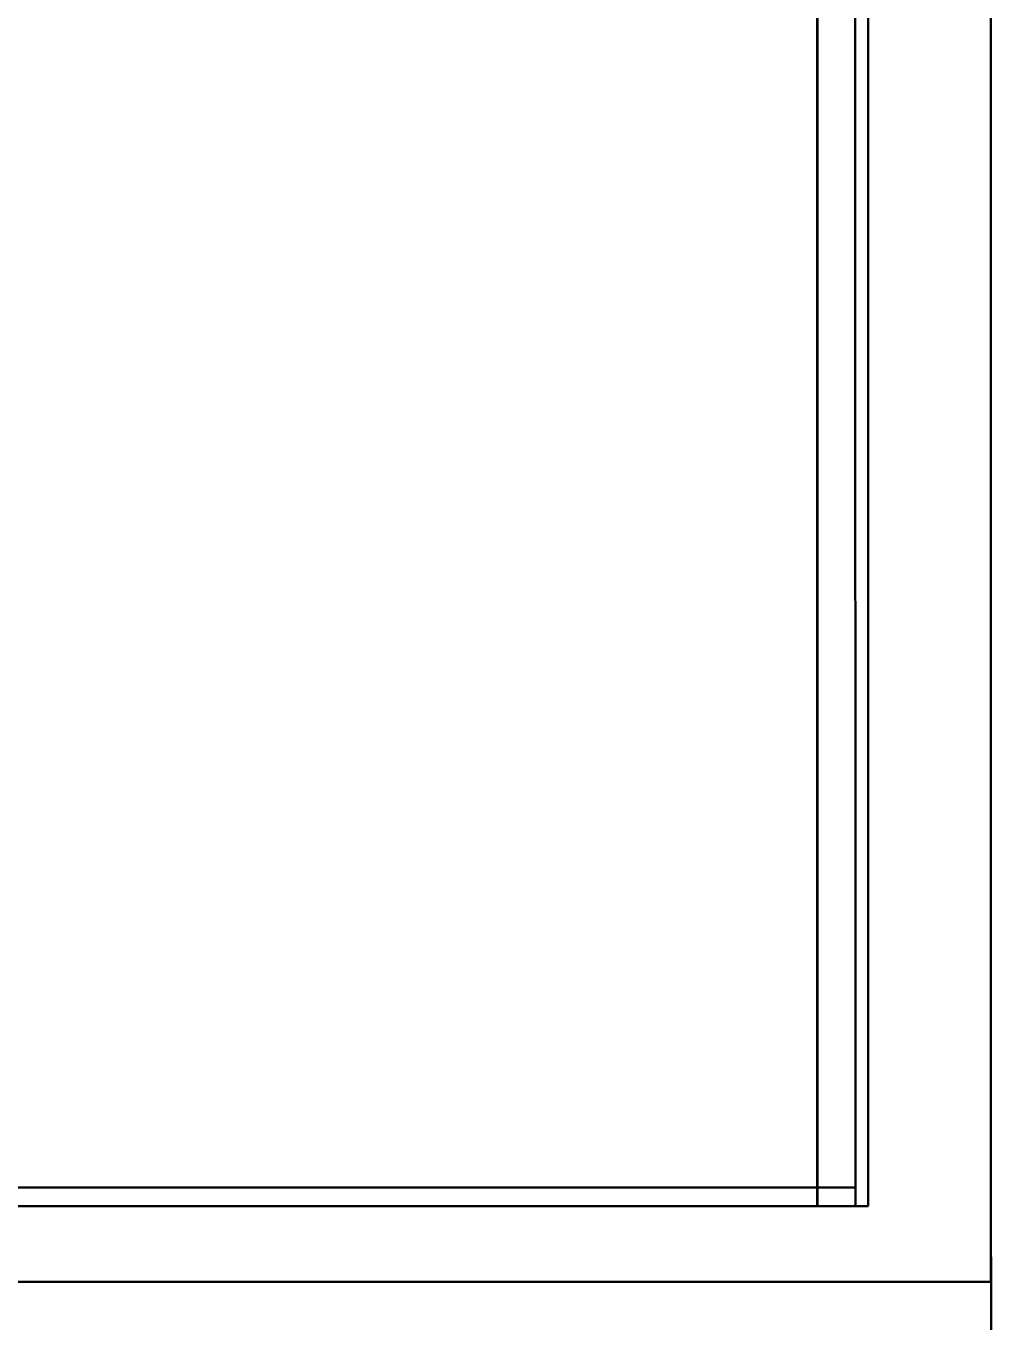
# Model space of a CAD drawing. Header units: millimetres. Extents: x 153 to 11230, y 154 to 10357.
# Drawn here: x 1698.23 to 1723.81, y 1129.87 to 1164.22 of the extents above; entities that cross this region are included whole.
import ezdxf

# ---------------------------------------------------------------- set-up
doc = ezdxf.new("R2010")
doc.units = ezdxf.units.MM
doc.layers.add('468_Bar attrezzature', color=73, linetype='Continuous', lineweight=50)
doc.layers.add('490_CAMPITURE_001-AM_0', color=9, linetype='Continuous', lineweight=0)

# ---------------------------------------------------------------- blocks, each defined once
blk = doc.blocks.new('LAMPADA')
at = {"extrusion": (-0.092623, 2.92643e-17, 0.995701)}
for p, q in [((43049.995, 7008.788, 100.904), (43050.004, 6890.792, 176.136)), ((43049, 7004.788, 100.811), (43049, 6890.792, 191.67)), ((43049, 6890.792, 191.67), (43017.587, 6890.792, 188.748)), ((43049.995, 6888.788, 106.763), (43015.595, 6888.788, 103.563))]:
    blk.add_line(p, q, dxfattribs=at)
for p, q in [((43049.995, 7008.788, 100.904), (43050.004, 6890.792, 176.136)), ((43053.595, 7008.788, 100.904), (43053.595, 6888.788, 106.763)), ((43048.988, 6890.792, 175.6), (43048.988, 7004.788, 84.741)), ((43050.343, 7004.788, 86.374), (43050.343, 6890.792, 177.232)), ((43050.004, 6890.792, 176.136), (43049.997, 6954.986, -92.837)), ((43053.595, 6888.788, -92.837), (43053.595, 6954.986, -92.837)), ((43048.996, 6890.79, 82.763), (43049.01, 6950.996, -92.837)), ((43015.595, 6891.29, -2.237), (43049.997, 6891.29, -2.237)), ((43017.584, 6890.79, 82.763), (43049.01, 6890.79, 82.763)), ((43015.595, 6888.788, -92.837), (43053.595, 6888.788, -92.837)), ((43049.997, 6888.788, 82.763), (43015.595, 6888.788, 82.763)), ((43053.595, 6888.788, 106.763), (43049.995, 6888.788, 106.763))]:
    blk.add_line(p, q)
at = {"extrusion": (7.01771e-16, -2.21724e-31, -1)}
for p in [(43053.595, 7008.788, 76.904), (43021.195, 6888.788, 82.763)]:
    blk.add_line(p, (43053.595, 6888.788, 82.763), dxfattribs=at)
at = {"extrusion": (1, -3.15949e-16, 1.28462e-49)}
for p, q in [((43053.595, 7008.788, 76.904), (43053.595, 6888.788, 82.763)), ((43053.595, 7008.788, 100.904), (43053.595, 6888.788, 106.763)), ((43053.595, 6888.788, 82.763), (43053.595, 6888.788, 106.763))]:
    blk.add_line(p, q, dxfattribs=at)
at = {"extrusion": (-0.092623, 2.05665e-17, 0.995701)}
for p, q in [((43048.988, 6890.792, 175.6), (43048.988, 7004.788, 84.741)), ((43020.562, 6890.792, 172.956), (43048.988, 6890.792, 175.6))]:
    blk.add_line(p, q, dxfattribs=at)
at = {"extrusion": (-0.995701, 3.62325e-16, -0.092623)}
for p, q in [((43049, 7004.788, 100.811), (43049, 6890.792, 191.67)), ((43050.343, 7004.788, 86.374), (43050.343, 6890.792, 177.232)), ((43049, 6890.792, 191.67), (43050.343, 6890.792, 177.232))]:
    blk.add_line(p, q, dxfattribs=at)
at = {"extrusion": (2.03238e-16, 1, -1.74942e-18)}
for p, q in [((43049, 6890.792, 191.67), (43017.587, 6890.792, 188.748)), ((43020.562, 6890.792, 172.956), (43048.988, 6890.792, 175.6)), ((43049, 6890.792, 191.67), (43050.343, 6890.792, 177.232))]:
    blk.add_line(p, q, dxfattribs=at)
at = {"extrusion": (-2.22045e-16, -1, 0)}
for p, q in [((43049.995, 6888.788, 106.763), (43015.595, 6888.788, 103.563)), ((43021.195, 6888.788, 82.763), (43053.595, 6888.788, 82.763)), ((43053.595, 6888.788, 106.763), (43049.995, 6888.788, 106.763)), ((43053.595, 6888.788, 82.763), (43053.595, 6888.788, 106.763))]:
    blk.add_line(p, q, dxfattribs=at)
at = {"extrusion": (-6.2778e-16, -1, 1.83691e-16)}
for p, q in [((43040.898, 6888.788, 91.635), (43040.578, 6888.788, 92.19)), ((43040.578, 6888.788, 92.19), (43040.898, 6888.788, 92.745)), ((43040.898, 6888.788, 90.325), (43040.578, 6888.788, 90.88)), ((43040.578, 6888.788, 90.88), (43040.898, 6888.788, 91.435)), ((43040.898, 6888.788, 89.015), (43040.578, 6888.788, 89.57)), ((43040.578, 6888.788, 89.57), (43040.898, 6888.788, 90.125)), ((43040.898, 6888.788, 98.185), (43040.578, 6888.788, 98.74)), ((43040.578, 6888.788, 98.74), (43040.898, 6888.788, 99.295)), ((43040.898, 6888.788, 92.945), (43040.578, 6888.788, 93.5)), ((43040.578, 6888.788, 93.5), (43040.898, 6888.788, 94.055)), ((43040.898, 6888.788, 94.255), (43040.578, 6888.788, 94.81)), ((43040.578, 6888.788, 94.81), (43040.898, 6888.788, 95.365)), ((43040.898, 6888.788, 96.875), (43040.578, 6888.788, 97.43)), ((43040.578, 6888.788, 97.43), (43040.898, 6888.788, 97.985)), ((43040.898, 6888.788, 95.565), (43040.578, 6888.788, 96.12)), ((43040.578, 6888.788, 96.12), (43040.898, 6888.788, 96.675)), ((43040.898, 6888.788, 102.115), (43040.578, 6888.788, 102.67)), ((43040.578, 6888.788, 102.67), (43040.898, 6888.788, 103.225)), ((43040.898, 6888.788, 99.495), (43040.578, 6888.788, 100.05)), ((43040.578, 6888.788, 100.05), (43040.898, 6888.788, 100.605)), ((43040.898, 6888.788, 100.805), (43040.578, 6888.788, 101.36)), ((43040.578, 6888.788, 101.36), (43040.898, 6888.788, 101.915)), ((43041.539, 6888.788, 91.635), (43040.898, 6888.788, 91.635)), ((43040.898, 6888.788, 92.745), (43041.539, 6888.788, 92.745)), ((43041.539, 6888.788, 90.325), (43040.898, 6888.788, 90.325)), ((43040.898, 6888.788, 91.435), (43041.539, 6888.788, 91.435)), ((43041.539, 6888.788, 89.015), (43040.898, 6888.788, 89.015)), ((43040.898, 6888.788, 90.125), (43041.539, 6888.788, 90.125)), ((43041.539, 6888.788, 98.185), (43040.898, 6888.788, 98.185)), ((43040.898, 6888.788, 99.295), (43041.539, 6888.788, 99.295)), ((43041.539, 6888.788, 92.945), (43040.898, 6888.788, 92.945)), ((43040.898, 6888.788, 94.055), (43041.539, 6888.788, 94.055)), ((43041.539, 6888.788, 94.255), (43040.898, 6888.788, 94.255)), ((43040.898, 6888.788, 95.365), (43041.539, 6888.788, 95.365)), ((43041.539, 6888.788, 96.875), (43040.898, 6888.788, 96.875)), ((43040.898, 6888.788, 97.985), (43041.539, 6888.788, 97.985)), ((43041.539, 6888.788, 95.565), (43040.898, 6888.788, 95.565)), ((43040.898, 6888.788, 96.675), (43041.539, 6888.788, 96.675)), ((43041.539, 6888.788, 102.115), (43040.898, 6888.788, 102.115)), ((43040.898, 6888.788, 103.225), (43041.539, 6888.788, 103.225)), ((43041.539, 6888.788, 99.495), (43040.898, 6888.788, 99.495)), ((43040.898, 6888.788, 100.605), (43041.539, 6888.788, 100.605)), ((43041.539, 6888.788, 100.805), (43040.898, 6888.788, 100.805)), ((43040.898, 6888.788, 101.915), (43041.539, 6888.788, 101.915)), ((43041.859, 6888.788, 92.19), (43041.539, 6888.788, 91.635)), ((43041.539, 6888.788, 92.745), (43041.859, 6888.788, 92.19)), ((43041.859, 6888.788, 90.88), (43041.539, 6888.788, 90.325)), ((43041.539, 6888.788, 91.435), (43041.859, 6888.788, 90.88)), ((43041.859, 6888.788, 89.57), (43041.539, 6888.788, 89.015)), ((43041.539, 6888.788, 90.125), (43041.859, 6888.788, 89.57)), ((43041.859, 6888.788, 98.74), (43041.539, 6888.788, 98.185)), ((43041.539, 6888.788, 99.295), (43041.859, 6888.788, 98.74)), ((43041.859, 6888.788, 93.5), (43041.539, 6888.788, 92.945)), ((43041.539, 6888.788, 94.055), (43041.859, 6888.788, 93.5)), ((43041.859, 6888.788, 94.81), (43041.539, 6888.788, 94.255)), ((43041.539, 6888.788, 95.365), (43041.859, 6888.788, 94.81)), ((43041.859, 6888.788, 97.43), (43041.539, 6888.788, 96.875)), ((43041.539, 6888.788, 97.985), (43041.859, 6888.788, 97.43)), ((43041.859, 6888.788, 96.12), (43041.539, 6888.788, 95.565)), ((43041.539, 6888.788, 96.675), (43041.859, 6888.788, 96.12)), ((43041.859, 6888.788, 102.67), (43041.539, 6888.788, 102.115)), ((43041.539, 6888.788, 103.225), (43041.859, 6888.788, 102.67)), ((43041.859, 6888.788, 100.05), (43041.539, 6888.788, 99.495)), ((43041.539, 6888.788, 100.605), (43041.859, 6888.788, 100.05)), ((43041.859, 6888.788, 101.36), (43041.539, 6888.788, 100.805)), ((43041.539, 6888.788, 101.915), (43041.859, 6888.788, 101.36)), ((43042.033, 6888.788, 90.98), (43041.712, 6888.788, 91.535)), ((43041.712, 6888.788, 91.535), (43042.033, 6888.788, 92.09)), ((43042.033, 6888.788, 88.36), (43041.712, 6888.788, 88.915)), ((43041.712, 6888.788, 88.915), (43042.033, 6888.788, 89.47)), ((43042.033, 6888.788, 89.67), (43041.712, 6888.788, 90.225)), ((43041.712, 6888.788, 90.225), (43042.033, 6888.788, 90.78)), ((43042.033, 6888.788, 98.84), (43041.712, 6888.788, 99.395)), ((43041.712, 6888.788, 99.395), (43042.033, 6888.788, 99.95)), ((43042.033, 6888.788, 94.91), (43041.712, 6888.788, 95.465)), ((43041.712, 6888.788, 95.465), (43042.033, 6888.788, 96.02)), ((43042.033, 6888.788, 93.6), (43041.712, 6888.788, 94.155)), ((43041.712, 6888.788, 94.155), (43042.033, 6888.788, 94.71)), ((43042.033, 6888.788, 92.29), (43041.712, 6888.788, 92.845)), ((43041.712, 6888.788, 92.845), (43042.033, 6888.788, 93.4)), ((43042.033, 6888.788, 96.22), (43041.712, 6888.788, 96.775)), ((43041.712, 6888.788, 96.775), (43042.033, 6888.788, 97.33)), ((43042.033, 6888.788, 97.53), (43041.712, 6888.788, 98.085)), ((43041.712, 6888.788, 98.085), (43042.033, 6888.788, 98.64)), ((43042.033, 6888.788, 101.46), (43041.712, 6888.788, 102.015)), ((43041.712, 6888.788, 102.015), (43042.033, 6888.788, 102.57)), ((43042.033, 6888.788, 100.15), (43041.712, 6888.788, 100.705)), ((43041.712, 6888.788, 100.705), (43042.033, 6888.788, 101.26)), ((43042.033, 6888.788, 102.77), (43041.712, 6888.788, 103.325)), ((43041.712, 6888.788, 103.325), (43042.033, 6888.788, 103.88)), ((43042.674, 6888.788, 90.98), (43042.033, 6888.788, 90.98)), ((43042.033, 6888.788, 92.09), (43042.674, 6888.788, 92.09)), ((43042.674, 6888.788, 88.36), (43042.033, 6888.788, 88.36)), ((43042.033, 6888.788, 89.47), (43042.674, 6888.788, 89.47)), ((43042.674, 6888.788, 89.67), (43042.033, 6888.788, 89.67)), ((43042.033, 6888.788, 90.78), (43042.674, 6888.788, 90.78)), ((43042.674, 6888.788, 98.84), (43042.033, 6888.788, 98.84)), ((43042.033, 6888.788, 99.95), (43042.674, 6888.788, 99.95)), ((43042.674, 6888.788, 94.91), (43042.033, 6888.788, 94.91)), ((43042.033, 6888.788, 96.02), (43042.674, 6888.788, 96.02)), ((43042.674, 6888.788, 93.6), (43042.033, 6888.788, 93.6)), ((43042.033, 6888.788, 94.71), (43042.674, 6888.788, 94.71)), ((43042.674, 6888.788, 92.29), (43042.033, 6888.788, 92.29)), ((43042.033, 6888.788, 93.4), (43042.674, 6888.788, 93.4)), ((43042.674, 6888.788, 96.22), (43042.033, 6888.788, 96.22)), ((43042.033, 6888.788, 97.33), (43042.674, 6888.788, 97.33)), ((43042.674, 6888.788, 97.53), (43042.033, 6888.788, 97.53)), ((43042.033, 6888.788, 98.64), (43042.674, 6888.788, 98.64)), ((43042.674, 6888.788, 101.46), (43042.033, 6888.788, 101.46)), ((43042.033, 6888.788, 102.57), (43042.674, 6888.788, 102.57)), ((43042.674, 6888.788, 100.15), (43042.033, 6888.788, 100.15)), ((43042.033, 6888.788, 101.26), (43042.674, 6888.788, 101.26)), ((43042.674, 6888.788, 102.77), (43042.033, 6888.788, 102.77)), ((43042.033, 6888.788, 103.88), (43042.674, 6888.788, 103.88)), ((43042.994, 6888.788, 91.535), (43042.674, 6888.788, 90.98)), ((43042.674, 6888.788, 92.09), (43042.994, 6888.788, 91.535)), ((43042.994, 6888.788, 88.915), (43042.674, 6888.788, 88.36)), ((43042.674, 6888.788, 89.47), (43042.994, 6888.788, 88.915)), ((43042.994, 6888.788, 90.225), (43042.674, 6888.788, 89.67)), ((43042.674, 6888.788, 90.78), (43042.994, 6888.788, 90.225)), ((43042.994, 6888.788, 99.395), (43042.674, 6888.788, 98.84)), ((43042.674, 6888.788, 99.95), (43042.994, 6888.788, 99.395)), ((43042.994, 6888.788, 95.465), (43042.674, 6888.788, 94.91)), ((43042.674, 6888.788, 96.02), (43042.994, 6888.788, 95.465)), ((43042.994, 6888.788, 94.155), (43042.674, 6888.788, 93.6)), ((43042.674, 6888.788, 94.71), (43042.994, 6888.788, 94.155)), ((43042.994, 6888.788, 92.845), (43042.674, 6888.788, 92.29)), ((43042.674, 6888.788, 93.4), (43042.994, 6888.788, 92.845)), ((43042.994, 6888.788, 96.775), (43042.674, 6888.788, 96.22)), ((43042.674, 6888.788, 97.33), (43042.994, 6888.788, 96.775)), ((43042.994, 6888.788, 98.085), (43042.674, 6888.788, 97.53)), ((43042.674, 6888.788, 98.64), (43042.994, 6888.788, 98.085)), ((43042.994, 6888.788, 102.015), (43042.674, 6888.788, 101.46)), ((43042.674, 6888.788, 102.57), (43042.994, 6888.788, 102.015)), ((43042.994, 6888.788, 100.705), (43042.674, 6888.788, 100.15)), ((43042.674, 6888.788, 101.26), (43042.994, 6888.788, 100.705)), ((43042.994, 6888.788, 103.325), (43042.674, 6888.788, 102.77)), ((43042.674, 6888.788, 103.88), (43042.994, 6888.788, 103.325)), ((43043.167, 6888.788, 91.635), (43042.847, 6888.788, 92.19)), ((43042.847, 6888.788, 92.19), (43043.167, 6888.788, 92.745)), ((43043.167, 6888.788, 89.015), (43042.847, 6888.788, 89.57)), ((43042.847, 6888.788, 89.57), (43043.167, 6888.788, 90.125)), ((43043.167, 6888.788, 90.325), (43042.847, 6888.788, 90.88)), ((43042.847, 6888.788, 90.88), (43043.167, 6888.788, 91.435)), ((43043.167, 6888.788, 98.185), (43042.847, 6888.788, 98.74)), ((43042.847, 6888.788, 98.74), (43043.167, 6888.788, 99.295)), ((43043.167, 6888.788, 94.255), (43042.847, 6888.788, 94.81)), ((43042.847, 6888.788, 94.81), (43043.167, 6888.788, 95.365)), ((43043.167, 6888.788, 92.945), (43042.847, 6888.788, 93.5)), ((43042.847, 6888.788, 93.5), (43043.167, 6888.788, 94.055)), ((43043.167, 6888.788, 96.875), (43042.847, 6888.788, 97.43)), ((43042.847, 6888.788, 97.43), (43043.167, 6888.788, 97.985)), ((43043.167, 6888.788, 95.565), (43042.847, 6888.788, 96.12)), ((43042.847, 6888.788, 96.12), (43043.167, 6888.788, 96.675)), ((43043.167, 6888.788, 99.495), (43042.847, 6888.788, 100.05)), ((43042.847, 6888.788, 100.05), (43043.167, 6888.788, 100.605)), ((43043.167, 6888.788, 102.115), (43042.847, 6888.788, 102.67)), ((43042.847, 6888.788, 102.67), (43043.167, 6888.788, 103.225)), ((43043.167, 6888.788, 100.805), (43042.847, 6888.788, 101.36)), ((43042.847, 6888.788, 101.36), (43043.167, 6888.788, 101.915)), ((43043.808, 6888.788, 91.635), (43043.167, 6888.788, 91.635)), ((43043.167, 6888.788, 92.745), (43043.808, 6888.788, 92.745)), ((43043.808, 6888.788, 89.015), (43043.167, 6888.788, 89.015)), ((43043.167, 6888.788, 90.125), (43043.808, 6888.788, 90.125)), ((43043.808, 6888.788, 90.325), (43043.167, 6888.788, 90.325)), ((43043.167, 6888.788, 91.435), (43043.808, 6888.788, 91.435)), ((43043.808, 6888.788, 98.185), (43043.167, 6888.788, 98.185)), ((43043.167, 6888.788, 99.295), (43043.808, 6888.788, 99.295)), ((43043.808, 6888.788, 94.255), (43043.167, 6888.788, 94.255)), ((43043.167, 6888.788, 95.365), (43043.808, 6888.788, 95.365)), ((43043.808, 6888.788, 92.945), (43043.167, 6888.788, 92.945)), ((43043.167, 6888.788, 94.055), (43043.808, 6888.788, 94.055)), ((43043.808, 6888.788, 96.875), (43043.167, 6888.788, 96.875)), ((43043.167, 6888.788, 97.985), (43043.808, 6888.788, 97.985)), ((43043.808, 6888.788, 95.565), (43043.167, 6888.788, 95.565)), ((43043.167, 6888.788, 96.675), (43043.808, 6888.788, 96.675)), ((43043.808, 6888.788, 99.495), (43043.167, 6888.788, 99.495)), ((43043.167, 6888.788, 100.605), (43043.808, 6888.788, 100.605)), ((43043.808, 6888.788, 102.115), (43043.167, 6888.788, 102.115)), ((43043.167, 6888.788, 103.225), (43043.808, 6888.788, 103.225)), ((43043.808, 6888.788, 100.805), (43043.167, 6888.788, 100.805)), ((43043.167, 6888.788, 101.915), (43043.808, 6888.788, 101.915)), ((43044.128, 6888.788, 92.19), (43043.808, 6888.788, 91.635)), ((43043.808, 6888.788, 92.745), (43044.128, 6888.788, 92.19)), ((43044.128, 6888.788, 89.57), (43043.808, 6888.788, 89.015)), ((43043.808, 6888.788, 90.125), (43044.128, 6888.788, 89.57)), ((43044.128, 6888.788, 90.88), (43043.808, 6888.788, 90.325)), ((43043.808, 6888.788, 91.435), (43044.128, 6888.788, 90.88)), ((43044.128, 6888.788, 98.74), (43043.808, 6888.788, 98.185)), ((43043.808, 6888.788, 99.295), (43044.128, 6888.788, 98.74)), ((43044.128, 6888.788, 94.81), (43043.808, 6888.788, 94.255)), ((43043.808, 6888.788, 95.365), (43044.128, 6888.788, 94.81)), ((43044.128, 6888.788, 93.5), (43043.808, 6888.788, 92.945)), ((43043.808, 6888.788, 94.055), (43044.128, 6888.788, 93.5)), ((43044.128, 6888.788, 97.43), (43043.808, 6888.788, 96.875)), ((43043.808, 6888.788, 97.985), (43044.128, 6888.788, 97.43)), ((43044.128, 6888.788, 96.12), (43043.808, 6888.788, 95.565)), ((43043.808, 6888.788, 96.675), (43044.128, 6888.788, 96.12)), ((43044.128, 6888.788, 100.05), (43043.808, 6888.788, 99.495)), ((43043.808, 6888.788, 100.605), (43044.128, 6888.788, 100.05)), ((43044.128, 6888.788, 102.67), (43043.808, 6888.788, 102.115)), ((43043.808, 6888.788, 103.225), (43044.128, 6888.788, 102.67)), ((43044.128, 6888.788, 101.36), (43043.808, 6888.788, 100.805)), ((43043.808, 6888.788, 101.915), (43044.128, 6888.788, 101.36)), ((43044.302, 6888.788, 90.98), (43043.981, 6888.788, 91.535)), ((43043.981, 6888.788, 91.535), (43044.302, 6888.788, 92.09)), ((43044.302, 6888.788, 88.36), (43043.981, 6888.788, 88.915)), ((43043.981, 6888.788, 88.915), (43044.302, 6888.788, 89.47)), ((43044.302, 6888.788, 89.67), (43043.981, 6888.788, 90.225)), ((43043.981, 6888.788, 90.225), (43044.302, 6888.788, 90.78)), ((43044.302, 6888.788, 98.84), (43043.981, 6888.788, 99.395)), ((43043.981, 6888.788, 99.395), (43044.302, 6888.788, 99.95)), ((43044.302, 6888.788, 94.91), (43043.981, 6888.788, 95.465)), ((43043.981, 6888.788, 95.465), (43044.302, 6888.788, 96.02)), ((43044.302, 6888.788, 93.6), (43043.981, 6888.788, 94.155)), ((43043.981, 6888.788, 94.155), (43044.302, 6888.788, 94.71)), ((43044.302, 6888.788, 92.29), (43043.981, 6888.788, 92.845)), ((43043.981, 6888.788, 92.845), (43044.302, 6888.788, 93.4)), ((43044.302, 6888.788, 96.22), (43043.981, 6888.788, 96.775)), ((43043.981, 6888.788, 96.775), (43044.302, 6888.788, 97.33)), ((43044.302, 6888.788, 97.53), (43043.981, 6888.788, 98.085)), ((43043.981, 6888.788, 98.085), (43044.302, 6888.788, 98.64)), ((43044.302, 6888.788, 101.46), (43043.981, 6888.788, 102.015)), ((43043.981, 6888.788, 102.015), (43044.302, 6888.788, 102.57)), ((43044.302, 6888.788, 100.15), (43043.981, 6888.788, 100.705)), ((43043.981, 6888.788, 100.705), (43044.302, 6888.788, 101.26)), ((43044.302, 6888.788, 102.77), (43043.981, 6888.788, 103.325)), ((43043.981, 6888.788, 103.325), (43044.302, 6888.788, 103.88)), ((43044.943, 6888.788, 90.98), (43044.302, 6888.788, 90.98)), ((43044.302, 6888.788, 92.09), (43044.943, 6888.788, 92.09)), ((43044.943, 6888.788, 88.36), (43044.302, 6888.788, 88.36)), ((43044.302, 6888.788, 89.47), (43044.943, 6888.788, 89.47)), ((43044.943, 6888.788, 89.67), (43044.302, 6888.788, 89.67)), ((43044.302, 6888.788, 90.78), (43044.943, 6888.788, 90.78)), ((43044.943, 6888.788, 98.84), (43044.302, 6888.788, 98.84)), ((43044.302, 6888.788, 99.95), (43044.943, 6888.788, 99.95)), ((43044.943, 6888.788, 94.91), (43044.302, 6888.788, 94.91)), ((43044.302, 6888.788, 96.02), (43044.943, 6888.788, 96.02)), ((43044.943, 6888.788, 93.6), (43044.302, 6888.788, 93.6)), ((43044.302, 6888.788, 94.71), (43044.943, 6888.788, 94.71)), ((43044.943, 6888.788, 92.29), (43044.302, 6888.788, 92.29)), ((43044.302, 6888.788, 93.4), (43044.943, 6888.788, 93.4)), ((43044.943, 6888.788, 96.22), (43044.302, 6888.788, 96.22)), ((43044.302, 6888.788, 97.33), (43044.943, 6888.788, 97.33)), ((43044.943, 6888.788, 97.53), (43044.302, 6888.788, 97.53)), ((43044.302, 6888.788, 98.64), (43044.943, 6888.788, 98.64)), ((43044.943, 6888.788, 101.46), (43044.302, 6888.788, 101.46)), ((43044.302, 6888.788, 102.57), (43044.943, 6888.788, 102.57)), ((43044.943, 6888.788, 100.15), (43044.302, 6888.788, 100.15)), ((43044.302, 6888.788, 101.26), (43044.943, 6888.788, 101.26)), ((43044.943, 6888.788, 102.77), (43044.302, 6888.788, 102.77)), ((43044.302, 6888.788, 103.88), (43044.943, 6888.788, 103.88)), ((43045.263, 6888.788, 91.535), (43044.943, 6888.788, 90.98)), ((43044.943, 6888.788, 92.09), (43045.263, 6888.788, 91.535)), ((43045.263, 6888.788, 88.915), (43044.943, 6888.788, 88.36)), ((43044.943, 6888.788, 89.47), (43045.263, 6888.788, 88.915)), ((43045.263, 6888.788, 90.225), (43044.943, 6888.788, 89.67)), ((43044.943, 6888.788, 90.78), (43045.263, 6888.788, 90.225)), ((43045.263, 6888.788, 99.395), (43044.943, 6888.788, 98.84)), ((43044.943, 6888.788, 99.95), (43045.263, 6888.788, 99.395)), ((43045.263, 6888.788, 95.465), (43044.943, 6888.788, 94.91)), ((43044.943, 6888.788, 96.02), (43045.263, 6888.788, 95.465)), ((43045.263, 6888.788, 94.155), (43044.943, 6888.788, 93.6)), ((43044.943, 6888.788, 94.71), (43045.263, 6888.788, 94.155)), ((43045.263, 6888.788, 92.845), (43044.943, 6888.788, 92.29)), ((43044.943, 6888.788, 93.4), (43045.263, 6888.788, 92.845)), ((43045.263, 6888.788, 96.775), (43044.943, 6888.788, 96.22)), ((43044.943, 6888.788, 97.33), (43045.263, 6888.788, 96.775)), ((43045.263, 6888.788, 98.085), (43044.943, 6888.788, 97.53)), ((43044.943, 6888.788, 98.64), (43045.263, 6888.788, 98.085)), ((43045.263, 6888.788, 102.015), (43044.943, 6888.788, 101.46)), ((43044.943, 6888.788, 102.57), (43045.263, 6888.788, 102.015)), ((43045.263, 6888.788, 100.705), (43044.943, 6888.788, 100.15)), ((43044.943, 6888.788, 101.26), (43045.263, 6888.788, 100.705)), ((43045.263, 6888.788, 103.325), (43044.943, 6888.788, 102.77)), ((43044.943, 6888.788, 103.88), (43045.263, 6888.788, 103.325)), ((43045.436, 6888.788, 91.635), (43045.116, 6888.788, 92.19)), ((43045.116, 6888.788, 92.19), (43045.436, 6888.788, 92.745)), ((43045.436, 6888.788, 90.325), (43045.116, 6888.788, 90.88)), ((43045.116, 6888.788, 90.88), (43045.436, 6888.788, 91.435)), ((43045.436, 6888.788, 89.015), (43045.116, 6888.788, 89.57)), ((43045.116, 6888.788, 89.57), (43045.436, 6888.788, 90.125)), ((43045.436, 6888.788, 98.185), (43045.116, 6888.788, 98.74)), ((43045.116, 6888.788, 98.74), (43045.436, 6888.788, 99.295)), ((43045.436, 6888.788, 92.945), (43045.116, 6888.788, 93.5)), ((43045.116, 6888.788, 93.5), (43045.436, 6888.788, 94.055)), ((43045.436, 6888.788, 94.255), (43045.116, 6888.788, 94.81)), ((43045.116, 6888.788, 94.81), (43045.436, 6888.788, 95.365)), ((43045.436, 6888.788, 96.875), (43045.116, 6888.788, 97.43)), ((43045.116, 6888.788, 97.43), (43045.436, 6888.788, 97.985)), ((43045.436, 6888.788, 95.565), (43045.116, 6888.788, 96.12)), ((43045.116, 6888.788, 96.12), (43045.436, 6888.788, 96.675)), ((43045.436, 6888.788, 102.115), (43045.116, 6888.788, 102.67)), ((43045.116, 6888.788, 102.67), (43045.436, 6888.788, 103.225)), ((43045.436, 6888.788, 99.495), (43045.116, 6888.788, 100.05)), ((43045.116, 6888.788, 100.05), (43045.436, 6888.788, 100.605)), ((43045.436, 6888.788, 100.805), (43045.116, 6888.788, 101.36)), ((43045.116, 6888.788, 101.36), (43045.436, 6888.788, 101.915)), ((43046.077, 6888.788, 91.635), (43045.436, 6888.788, 91.635)), ((43045.436, 6888.788, 92.745), (43046.077, 6888.788, 92.745)), ((43046.077, 6888.788, 90.325), (43045.436, 6888.788, 90.325)), ((43045.436, 6888.788, 91.435), (43046.077, 6888.788, 91.435)), ((43046.077, 6888.788, 89.015), (43045.436, 6888.788, 89.015)), ((43045.436, 6888.788, 90.125), (43046.077, 6888.788, 90.125)), ((43046.077, 6888.788, 98.185), (43045.436, 6888.788, 98.185)), ((43045.436, 6888.788, 99.295), (43046.077, 6888.788, 99.295)), ((43046.077, 6888.788, 92.945), (43045.436, 6888.788, 92.945)), ((43045.436, 6888.788, 94.055), (43046.077, 6888.788, 94.055)), ((43046.077, 6888.788, 94.255), (43045.436, 6888.788, 94.255)), ((43045.436, 6888.788, 95.365), (43046.077, 6888.788, 95.365)), ((43046.077, 6888.788, 96.875), (43045.436, 6888.788, 96.875)), ((43045.436, 6888.788, 97.985), (43046.077, 6888.788, 97.985)), ((43046.077, 6888.788, 95.565), (43045.436, 6888.788, 95.565)), ((43045.436, 6888.788, 96.675), (43046.077, 6888.788, 96.675)), ((43046.077, 6888.788, 102.115), (43045.436, 6888.788, 102.115)), ((43045.436, 6888.788, 103.225), (43046.077, 6888.788, 103.225)), ((43046.077, 6888.788, 99.495), (43045.436, 6888.788, 99.495)), ((43045.436, 6888.788, 100.605), (43046.077, 6888.788, 100.605)), ((43046.077, 6888.788, 100.805), (43045.436, 6888.788, 100.805)), ((43045.436, 6888.788, 101.915), (43046.077, 6888.788, 101.915)), ((43046.397, 6888.788, 92.19), (43046.077, 6888.788, 91.635)), ((43046.077, 6888.788, 92.745), (43046.397, 6888.788, 92.19)), ((43046.397, 6888.788, 90.88), (43046.077, 6888.788, 90.325)), ((43046.077, 6888.788, 91.435), (43046.397, 6888.788, 90.88)), ((43046.397, 6888.788, 89.57), (43046.077, 6888.788, 89.015)), ((43046.077, 6888.788, 90.125), (43046.397, 6888.788, 89.57)), ((43046.397, 6888.788, 98.74), (43046.077, 6888.788, 98.185)), ((43046.077, 6888.788, 99.295), (43046.397, 6888.788, 98.74)), ((43046.397, 6888.788, 93.5), (43046.077, 6888.788, 92.945)), ((43046.077, 6888.788, 94.055), (43046.397, 6888.788, 93.5)), ((43046.397, 6888.788, 94.81), (43046.077, 6888.788, 94.255)), ((43046.077, 6888.788, 95.365), (43046.397, 6888.788, 94.81)), ((43046.397, 6888.788, 97.43), (43046.077, 6888.788, 96.875)), ((43046.077, 6888.788, 97.985), (43046.397, 6888.788, 97.43)), ((43046.397, 6888.788, 96.12), (43046.077, 6888.788, 95.565)), ((43046.077, 6888.788, 96.675), (43046.397, 6888.788, 96.12)), ((43046.397, 6888.788, 102.67), (43046.077, 6888.788, 102.115)), ((43046.077, 6888.788, 103.225), (43046.397, 6888.788, 102.67)), ((43046.397, 6888.788, 100.05), (43046.077, 6888.788, 99.495)), ((43046.077, 6888.788, 100.605), (43046.397, 6888.788, 100.05)), ((43046.397, 6888.788, 101.36), (43046.077, 6888.788, 100.805)), ((43046.077, 6888.788, 101.915), (43046.397, 6888.788, 101.36)), ((43046.571, 6888.788, 90.98), (43046.25, 6888.788, 91.535)), ((43046.25, 6888.788, 91.535), (43046.571, 6888.788, 92.09)), ((43046.571, 6888.788, 88.36), (43046.25, 6888.788, 88.915)), ((43046.25, 6888.788, 88.915), (43046.571, 6888.788, 89.47)), ((43046.571, 6888.788, 89.67), (43046.25, 6888.788, 90.225)), ((43046.25, 6888.788, 90.225), (43046.571, 6888.788, 90.78)), ((43046.571, 6888.788, 98.84), (43046.25, 6888.788, 99.395)), ((43046.25, 6888.788, 99.395), (43046.571, 6888.788, 99.95)), ((43046.571, 6888.788, 94.91), (43046.25, 6888.788, 95.465)), ((43046.25, 6888.788, 95.465), (43046.571, 6888.788, 96.02)), ((43046.571, 6888.788, 93.6), (43046.25, 6888.788, 94.155)), ((43046.25, 6888.788, 94.155), (43046.571, 6888.788, 94.71)), ((43046.571, 6888.788, 92.29), (43046.25, 6888.788, 92.845)), ((43046.25, 6888.788, 92.845), (43046.571, 6888.788, 93.4)), ((43046.571, 6888.788, 96.22), (43046.25, 6888.788, 96.775)), ((43046.25, 6888.788, 96.775), (43046.571, 6888.788, 97.33)), ((43046.571, 6888.788, 97.53), (43046.25, 6888.788, 98.085)), ((43046.25, 6888.788, 98.085), (43046.571, 6888.788, 98.64)), ((43046.571, 6888.788, 101.46), (43046.25, 6888.788, 102.015)), ((43046.25, 6888.788, 102.015), (43046.571, 6888.788, 102.57)), ((43046.571, 6888.788, 100.15), (43046.25, 6888.788, 100.705)), ((43046.25, 6888.788, 100.705), (43046.571, 6888.788, 101.26)), ((43046.571, 6888.788, 102.77), (43046.25, 6888.788, 103.325)), ((43046.25, 6888.788, 103.325), (43046.571, 6888.788, 103.88)), ((43047.211, 6888.788, 90.98), (43046.571, 6888.788, 90.98)), ((43046.571, 6888.788, 92.09), (43047.211, 6888.788, 92.09)), ((43047.211, 6888.788, 88.36), (43046.571, 6888.788, 88.36)), ((43046.571, 6888.788, 89.47), (43047.211, 6888.788, 89.47)), ((43047.211, 6888.788, 89.67), (43046.571, 6888.788, 89.67)), ((43046.571, 6888.788, 90.78), (43047.211, 6888.788, 90.78)), ((43047.211, 6888.788, 98.84), (43046.571, 6888.788, 98.84)), ((43046.571, 6888.788, 99.95), (43047.211, 6888.788, 99.95)), ((43047.211, 6888.788, 94.91), (43046.571, 6888.788, 94.91)), ((43046.571, 6888.788, 96.02), (43047.211, 6888.788, 96.02)), ((43047.211, 6888.788, 93.6), (43046.571, 6888.788, 93.6)), ((43046.571, 6888.788, 94.71), (43047.211, 6888.788, 94.71)), ((43047.211, 6888.788, 92.29), (43046.571, 6888.788, 92.29)), ((43046.571, 6888.788, 93.4), (43047.211, 6888.788, 93.4)), ((43047.211, 6888.788, 96.22), (43046.571, 6888.788, 96.22)), ((43046.571, 6888.788, 97.33), (43047.211, 6888.788, 97.33)), ((43047.211, 6888.788, 97.53), (43046.571, 6888.788, 97.53)), ((43046.571, 6888.788, 98.64), (43047.211, 6888.788, 98.64)), ((43047.211, 6888.788, 101.46), (43046.571, 6888.788, 101.46)), ((43046.571, 6888.788, 102.57), (43047.211, 6888.788, 102.57)), ((43047.211, 6888.788, 100.15), (43046.571, 6888.788, 100.15)), ((43046.571, 6888.788, 101.26), (43047.211, 6888.788, 101.26)), ((43047.211, 6888.788, 102.77), (43046.571, 6888.788, 102.77)), ((43046.571, 6888.788, 103.88), (43047.211, 6888.788, 103.88)), ((43047.532, 6888.788, 91.535), (43047.211, 6888.788, 90.98)), ((43047.211, 6888.788, 92.09), (43047.532, 6888.788, 91.535)), ((43047.532, 6888.788, 88.915), (43047.211, 6888.788, 88.36)), ((43047.211, 6888.788, 89.47), (43047.532, 6888.788, 88.915)), ((43047.532, 6888.788, 90.225), (43047.211, 6888.788, 89.67)), ((43047.211, 6888.788, 90.78), (43047.532, 6888.788, 90.225)), ((43047.532, 6888.788, 99.395), (43047.211, 6888.788, 98.84)), ((43047.211, 6888.788, 99.95), (43047.532, 6888.788, 99.395)), ((43047.532, 6888.788, 95.465), (43047.211, 6888.788, 94.91)), ((43047.211, 6888.788, 96.02), (43047.532, 6888.788, 95.465)), ((43047.532, 6888.788, 94.155), (43047.211, 6888.788, 93.6)), ((43047.211, 6888.788, 94.71), (43047.532, 6888.788, 94.155)), ((43047.532, 6888.788, 92.845), (43047.211, 6888.788, 92.29)), ((43047.211, 6888.788, 93.4), (43047.532, 6888.788, 92.845)), ((43047.532, 6888.788, 96.775), (43047.211, 6888.788, 96.22)), ((43047.211, 6888.788, 97.33), (43047.532, 6888.788, 96.775)), ((43047.532, 6888.788, 98.085), (43047.211, 6888.788, 97.53)), ((43047.211, 6888.788, 98.64), (43047.532, 6888.788, 98.085)), ((43047.532, 6888.788, 102.015), (43047.211, 6888.788, 101.46)), ((43047.211, 6888.788, 102.57), (43047.532, 6888.788, 102.015)), ((43047.532, 6888.788, 100.705), (43047.211, 6888.788, 100.15)), ((43047.211, 6888.788, 101.26), (43047.532, 6888.788, 100.705)), ((43047.532, 6888.788, 103.325), (43047.211, 6888.788, 102.77)), ((43047.211, 6888.788, 103.88), (43047.532, 6888.788, 103.325)), ((43047.705, 6888.788, 91.635), (43047.385, 6888.788, 92.19)), ((43047.385, 6888.788, 92.19), (43047.705, 6888.788, 92.745)), ((43047.705, 6888.788, 90.325), (43047.385, 6888.788, 90.88)), ((43047.385, 6888.788, 90.88), (43047.705, 6888.788, 91.435)), ((43047.705, 6888.788, 89.015), (43047.385, 6888.788, 89.57)), ((43047.385, 6888.788, 89.57), (43047.705, 6888.788, 90.125)), ((43047.705, 6888.788, 98.185), (43047.385, 6888.788, 98.74)), ((43047.385, 6888.788, 98.74), (43047.705, 6888.788, 99.295)), ((43047.705, 6888.788, 92.945), (43047.385, 6888.788, 93.5)), ((43047.385, 6888.788, 93.5), (43047.705, 6888.788, 94.055)), ((43047.705, 6888.788, 94.255), (43047.385, 6888.788, 94.81)), ((43047.385, 6888.788, 94.81), (43047.705, 6888.788, 95.365)), ((43047.705, 6888.788, 96.875), (43047.385, 6888.788, 97.43)), ((43047.385, 6888.788, 97.43), (43047.705, 6888.788, 97.985)), ((43047.705, 6888.788, 95.565), (43047.385, 6888.788, 96.12)), ((43047.385, 6888.788, 96.12), (43047.705, 6888.788, 96.675)), ((43047.705, 6888.788, 102.115), (43047.385, 6888.788, 102.67)), ((43047.385, 6888.788, 102.67), (43047.705, 6888.788, 103.225)), ((43047.705, 6888.788, 99.495), (43047.385, 6888.788, 100.05)), ((43047.385, 6888.788, 100.05), (43047.705, 6888.788, 100.605)), ((43047.705, 6888.788, 100.805), (43047.385, 6888.788, 101.36)), ((43047.385, 6888.788, 101.36), (43047.705, 6888.788, 101.915)), ((43048.346, 6888.788, 91.635), (43047.705, 6888.788, 91.635)), ((43047.705, 6888.788, 92.745), (43048.346, 6888.788, 92.745)), ((43048.346, 6888.788, 90.325), (43047.705, 6888.788, 90.325)), ((43047.705, 6888.788, 91.435), (43048.346, 6888.788, 91.435)), ((43048.346, 6888.788, 89.015), (43047.705, 6888.788, 89.015)), ((43047.705, 6888.788, 90.125), (43048.346, 6888.788, 90.125)), ((43048.346, 6888.788, 98.185), (43047.705, 6888.788, 98.185)), ((43047.705, 6888.788, 99.295), (43048.346, 6888.788, 99.295)), ((43048.346, 6888.788, 92.945), (43047.705, 6888.788, 92.945)), ((43047.705, 6888.788, 94.055), (43048.346, 6888.788, 94.055)), ((43048.346, 6888.788, 94.255), (43047.705, 6888.788, 94.255)), ((43047.705, 6888.788, 95.365), (43048.346, 6888.788, 95.365)), ((43048.346, 6888.788, 96.875), (43047.705, 6888.788, 96.875)), ((43047.705, 6888.788, 97.985), (43048.346, 6888.788, 97.985)), ((43048.346, 6888.788, 95.565), (43047.705, 6888.788, 95.565)), ((43047.705, 6888.788, 96.675), (43048.346, 6888.788, 96.675)), ((43048.346, 6888.788, 102.115), (43047.705, 6888.788, 102.115)), ((43047.705, 6888.788, 103.225), (43048.346, 6888.788, 103.225)), ((43048.346, 6888.788, 99.495), (43047.705, 6888.788, 99.495)), ((43047.705, 6888.788, 100.605), (43048.346, 6888.788, 100.605)), ((43048.346, 6888.788, 100.805), (43047.705, 6888.788, 100.805)), ((43047.705, 6888.788, 101.915), (43048.346, 6888.788, 101.915)), ((43048.666, 6888.788, 92.19), (43048.346, 6888.788, 91.635)), ((43048.346, 6888.788, 92.745), (43048.666, 6888.788, 92.19)), ((43048.666, 6888.788, 90.88), (43048.346, 6888.788, 90.325)), ((43048.346, 6888.788, 91.435), (43048.666, 6888.788, 90.88)), ((43048.666, 6888.788, 89.57), (43048.346, 6888.788, 89.015)), ((43048.346, 6888.788, 90.125), (43048.666, 6888.788, 89.57)), ((43048.666, 6888.788, 98.74), (43048.346, 6888.788, 98.185)), ((43048.346, 6888.788, 99.295), (43048.666, 6888.788, 98.74)), ((43048.666, 6888.788, 93.5), (43048.346, 6888.788, 92.945)), ((43048.346, 6888.788, 94.055), (43048.666, 6888.788, 93.5)), ((43048.666, 6888.788, 94.81), (43048.346, 6888.788, 94.255)), ((43048.346, 6888.788, 95.365), (43048.666, 6888.788, 94.81)), ((43048.666, 6888.788, 97.43), (43048.346, 6888.788, 96.875)), ((43048.346, 6888.788, 97.985), (43048.666, 6888.788, 97.43)), ((43048.666, 6888.788, 96.12), (43048.346, 6888.788, 95.565)), ((43048.346, 6888.788, 96.675), (43048.666, 6888.788, 96.12)), ((43048.666, 6888.788, 102.67), (43048.346, 6888.788, 102.115)), ((43048.346, 6888.788, 103.225), (43048.666, 6888.788, 102.67)), ((43048.666, 6888.788, 100.05), (43048.346, 6888.788, 99.495)), ((43048.346, 6888.788, 100.605), (43048.666, 6888.788, 100.05)), ((43048.666, 6888.788, 101.36), (43048.346, 6888.788, 100.805)), ((43048.346, 6888.788, 101.915), (43048.666, 6888.788, 101.36)), ((43048.84, 6888.788, 90.98), (43048.519, 6888.788, 91.535)), ((43048.519, 6888.788, 91.535), (43048.84, 6888.788, 92.09)), ((43048.84, 6888.788, 88.36), (43048.519, 6888.788, 88.915)), ((43048.519, 6888.788, 88.915), (43048.84, 6888.788, 89.47)), ((43048.84, 6888.788, 89.67), (43048.519, 6888.788, 90.225)), ((43048.519, 6888.788, 90.225), (43048.84, 6888.788, 90.78)), ((43048.84, 6888.788, 98.84), (43048.519, 6888.788, 99.395)), ((43048.519, 6888.788, 99.395), (43048.84, 6888.788, 99.95)), ((43048.84, 6888.788, 94.91), (43048.519, 6888.788, 95.465)), ((43048.519, 6888.788, 95.465), (43048.84, 6888.788, 96.02)), ((43048.84, 6888.788, 93.6), (43048.519, 6888.788, 94.155)), ((43048.519, 6888.788, 94.155), (43048.84, 6888.788, 94.71)), ((43048.84, 6888.788, 92.29), (43048.519, 6888.788, 92.845)), ((43048.519, 6888.788, 92.845), (43048.84, 6888.788, 93.4)), ((43048.84, 6888.788, 96.22), (43048.519, 6888.788, 96.775)), ((43048.519, 6888.788, 96.775), (43048.84, 6888.788, 97.33)), ((43048.84, 6888.788, 97.53), (43048.519, 6888.788, 98.085)), ((43048.519, 6888.788, 98.085), (43048.84, 6888.788, 98.64)), ((43048.84, 6888.788, 101.46), (43048.519, 6888.788, 102.015)), ((43048.519, 6888.788, 102.015), (43048.84, 6888.788, 102.57)), ((43048.84, 6888.788, 100.15), (43048.519, 6888.788, 100.705)), ((43048.519, 6888.788, 100.705), (43048.84, 6888.788, 101.26)), ((43048.84, 6888.788, 102.77), (43048.519, 6888.788, 103.325)), ((43048.519, 6888.788, 103.325), (43048.84, 6888.788, 103.88)), ((43049.48, 6888.788, 90.98), (43048.84, 6888.788, 90.98)), ((43048.84, 6888.788, 92.09), (43049.48, 6888.788, 92.09)), ((43049.48, 6888.788, 88.36), (43048.84, 6888.788, 88.36)), ((43048.84, 6888.788, 89.47), (43049.48, 6888.788, 89.47)), ((43049.48, 6888.788, 89.67), (43048.84, 6888.788, 89.67)), ((43048.84, 6888.788, 90.78), (43049.48, 6888.788, 90.78)), ((43049.48, 6888.788, 98.84), (43048.84, 6888.788, 98.84)), ((43048.84, 6888.788, 99.95), (43049.48, 6888.788, 99.95)), ((43049.48, 6888.788, 94.91), (43048.84, 6888.788, 94.91)), ((43048.84, 6888.788, 96.02), (43049.48, 6888.788, 96.02)), ((43049.48, 6888.788, 93.6), (43048.84, 6888.788, 93.6)), ((43048.84, 6888.788, 94.71), (43049.48, 6888.788, 94.71)), ((43049.48, 6888.788, 92.29), (43048.84, 6888.788, 92.29)), ((43048.84, 6888.788, 93.4), (43049.48, 6888.788, 93.4)), ((43049.48, 6888.788, 96.22), (43048.84, 6888.788, 96.22)), ((43048.84, 6888.788, 97.33), (43049.48, 6888.788, 97.33)), ((43049.48, 6888.788, 97.53), (43048.84, 6888.788, 97.53)), ((43048.84, 6888.788, 98.64), (43049.48, 6888.788, 98.64)), ((43049.48, 6888.788, 101.46), (43048.84, 6888.788, 101.46)), ((43048.84, 6888.788, 102.57), (43049.48, 6888.788, 102.57)), ((43049.48, 6888.788, 100.15), (43048.84, 6888.788, 100.15)), ((43048.84, 6888.788, 101.26), (43049.48, 6888.788, 101.26)), ((43049.48, 6888.788, 102.77), (43048.84, 6888.788, 102.77)), ((43048.84, 6888.788, 103.88), (43049.48, 6888.788, 103.88)), ((43049.801, 6888.788, 91.535), (43049.48, 6888.788, 90.98)), ((43049.48, 6888.788, 92.09), (43049.801, 6888.788, 91.535)), ((43049.801, 6888.788, 88.915), (43049.48, 6888.788, 88.36)), ((43049.48, 6888.788, 89.47), (43049.801, 6888.788, 88.915)), ((43049.801, 6888.788, 90.225), (43049.48, 6888.788, 89.67)), ((43049.48, 6888.788, 90.78), (43049.801, 6888.788, 90.225)), ((43049.801, 6888.788, 99.395), (43049.48, 6888.788, 98.84)), ((43049.48, 6888.788, 99.95), (43049.801, 6888.788, 99.395)), ((43049.801, 6888.788, 95.465), (43049.48, 6888.788, 94.91)), ((43049.48, 6888.788, 96.02), (43049.801, 6888.788, 95.465)), ((43049.801, 6888.788, 94.155), (43049.48, 6888.788, 93.6)), ((43049.48, 6888.788, 94.71), (43049.801, 6888.788, 94.155)), ((43049.801, 6888.788, 92.845), (43049.48, 6888.788, 92.29)), ((43049.48, 6888.788, 93.4), (43049.801, 6888.788, 92.845)), ((43049.801, 6888.788, 96.775), (43049.48, 6888.788, 96.22)), ((43049.48, 6888.788, 97.33), (43049.801, 6888.788, 96.775)), ((43049.801, 6888.788, 98.085), (43049.48, 6888.788, 97.53)), ((43049.48, 6888.788, 98.64), (43049.801, 6888.788, 98.085)), ((43049.801, 6888.788, 102.015), (43049.48, 6888.788, 101.46)), ((43049.48, 6888.788, 102.57), (43049.801, 6888.788, 102.015)), ((43049.801, 6888.788, 100.705), (43049.48, 6888.788, 100.15)), ((43049.48, 6888.788, 101.26), (43049.801, 6888.788, 100.705)), ((43049.801, 6888.788, 103.325), (43049.48, 6888.788, 102.77)), ((43049.48, 6888.788, 103.88), (43049.801, 6888.788, 103.325)), ((43049.974, 6888.788, 91.635), (43049.654, 6888.788, 92.19)), ((43049.654, 6888.788, 92.19), (43049.974, 6888.788, 92.745)), ((43049.974, 6888.788, 90.325), (43049.654, 6888.788, 90.88)), ((43049.654, 6888.788, 90.88), (43049.974, 6888.788, 91.435)), ((43049.974, 6888.788, 89.015), (43049.654, 6888.788, 89.57)), ((43049.654, 6888.788, 89.57), (43049.974, 6888.788, 90.125)), ((43049.974, 6888.788, 98.185), (43049.654, 6888.788, 98.74)), ((43049.654, 6888.788, 98.74), (43049.974, 6888.788, 99.295)), ((43049.974, 6888.788, 92.945), (43049.654, 6888.788, 93.5)), ((43049.654, 6888.788, 93.5), (43049.974, 6888.788, 94.055)), ((43049.974, 6888.788, 94.255), (43049.654, 6888.788, 94.81)), ((43049.654, 6888.788, 94.81), (43049.974, 6888.788, 95.365)), ((43049.974, 6888.788, 96.875), (43049.654, 6888.788, 97.43)), ((43049.654, 6888.788, 97.43), (43049.974, 6888.788, 97.985)), ((43049.974, 6888.788, 95.565), (43049.654, 6888.788, 96.12)), ((43049.654, 6888.788, 96.12), (43049.974, 6888.788, 96.675)), ((43049.974, 6888.788, 102.115), (43049.654, 6888.788, 102.67)), ((43049.654, 6888.788, 102.67), (43049.974, 6888.788, 103.225)), ((43049.974, 6888.788, 99.495), (43049.654, 6888.788, 100.05)), ((43049.654, 6888.788, 100.05), (43049.974, 6888.788, 100.605)), ((43049.974, 6888.788, 100.805), (43049.654, 6888.788, 101.36)), ((43049.654, 6888.788, 101.36), (43049.974, 6888.788, 101.915)), ((43050.615, 6888.788, 91.635), (43049.974, 6888.788, 91.635)), ((43049.974, 6888.788, 92.745), (43050.615, 6888.788, 92.745)), ((43050.615, 6888.788, 90.325), (43049.974, 6888.788, 90.325)), ((43049.974, 6888.788, 91.435), (43050.615, 6888.788, 91.435)), ((43050.615, 6888.788, 89.015), (43049.974, 6888.788, 89.015)), ((43049.974, 6888.788, 90.125), (43050.615, 6888.788, 90.125)), ((43050.615, 6888.788, 98.185), (43049.974, 6888.788, 98.185)), ((43049.974, 6888.788, 99.295), (43050.615, 6888.788, 99.295)), ((43050.615, 6888.788, 92.945), (43049.974, 6888.788, 92.945)), ((43049.974, 6888.788, 94.055), (43050.615, 6888.788, 94.055)), ((43050.615, 6888.788, 94.255), (43049.974, 6888.788, 94.255)), ((43049.974, 6888.788, 95.365), (43050.615, 6888.788, 95.365)), ((43050.615, 6888.788, 96.875), (43049.974, 6888.788, 96.875)), ((43049.974, 6888.788, 97.985), (43050.615, 6888.788, 97.985)), ((43050.615, 6888.788, 95.565), (43049.974, 6888.788, 95.565)), ((43049.974, 6888.788, 96.675), (43050.615, 6888.788, 96.675)), ((43050.615, 6888.788, 102.115), (43049.974, 6888.788, 102.115)), ((43049.974, 6888.788, 103.225), (43050.615, 6888.788, 103.225)), ((43050.615, 6888.788, 99.495), (43049.974, 6888.788, 99.495)), ((43049.974, 6888.788, 100.605), (43050.615, 6888.788, 100.605)), ((43050.615, 6888.788, 100.805), (43049.974, 6888.788, 100.805)), ((43049.974, 6888.788, 101.915), (43050.615, 6888.788, 101.915)), ((43050.935, 6888.788, 92.19), (43050.615, 6888.788, 91.635)), ((43050.615, 6888.788, 92.745), (43050.935, 6888.788, 92.19)), ((43050.935, 6888.788, 90.88), (43050.615, 6888.788, 90.325)), ((43050.615, 6888.788, 91.435), (43050.935, 6888.788, 90.88)), ((43050.935, 6888.788, 89.57), (43050.615, 6888.788, 89.015)), ((43050.615, 6888.788, 90.125), (43050.935, 6888.788, 89.57)), ((43050.935, 6888.788, 98.74), (43050.615, 6888.788, 98.185)), ((43050.615, 6888.788, 99.295), (43050.935, 6888.788, 98.74)), ((43050.935, 6888.788, 93.5), (43050.615, 6888.788, 92.945)), ((43050.615, 6888.788, 94.055), (43050.935, 6888.788, 93.5)), ((43050.935, 6888.788, 94.81), (43050.615, 6888.788, 94.255)), ((43050.615, 6888.788, 95.365), (43050.935, 6888.788, 94.81)), ((43050.935, 6888.788, 97.43), (43050.615, 6888.788, 96.875)), ((43050.615, 6888.788, 97.985), (43050.935, 6888.788, 97.43)), ((43050.935, 6888.788, 96.12), (43050.615, 6888.788, 95.565)), ((43050.615, 6888.788, 96.675), (43050.935, 6888.788, 96.12)), ((43050.935, 6888.788, 102.67), (43050.615, 6888.788, 102.115)), ((43050.615, 6888.788, 103.225), (43050.935, 6888.788, 102.67)), ((43050.935, 6888.788, 100.05), (43050.615, 6888.788, 99.495)), ((43050.615, 6888.788, 100.605), (43050.935, 6888.788, 100.05)), ((43050.935, 6888.788, 101.36), (43050.615, 6888.788, 100.805)), ((43050.615, 6888.788, 101.915), (43050.935, 6888.788, 101.36))]:
    blk.add_line(p, q, dxfattribs=at)
at = {"extrusion": (1.83691e-16, -1, 1.83691e-16)}
blk.add_circle((43049.345, 84.293, -6888.788), 0.35, dxfattribs=at)
at = {"extrusion": (-6.2778e-16, -1, 1.83691e-16)}
blk.add_circle((43052.105, 100.89, -6888.788), 0.35, dxfattribs=at)
at = {"extrusion": (2.13516e-16, 1, -1.02779e-17)}
blk.add_arc((-43048.849, 177.094, 6890.792), 1.5, 174.6855, 264.6855, dxfattribs=at)
blk.add_arc((-43048.849, 177.094, 6890.792), 1.5, 174.6855, 264.6855, dxfattribs=at)

msp = doc.modelspace()

# ---------------------------------------------------------------- hatches: boundary and pattern name
at = {"layer": '490_CAMPITURE_001-AM_0'}
h = msp.add_hatch(dxfattribs=at)
h.set_pattern_fill('ANSI37', color=256, scale=5, style=0)
h.set_pattern_definition([(45, (183.315, 9445.208), (-11.22532, 11.22532), []), (135, (183.315, 9445.208), (-11.22532, -11.22532), [])])
h.paths.add_polyline_path([(5063.315, 434.208), (5038.315, 434.208), (5038.315, 407.208), (4434.315, 407.208), (4434.315, 422.208), (806.315, 422.208), (806.315, 1739.39), (821.315, 1739.182), (821.315, 1799.182), (791.315, 1799.208), (791.315, 1879.208), (818.315, 1879.208), (818.315, 1904.208), (763.315, 1904.208), (763.315, 379.208), (5063.315, 379.208)])
h.paths.add_polyline_path([(2649.7, 400.813, -1), (2674.7, 400.813, -1)], flags=16)
h.paths.add_polyline_path([(1201.7, 400.813, -1), (1176.7, 400.813, -1)], flags=16)
h.paths.add_polyline_path([(3776.508, 400.813, -1), (3801.508, 400.813, -1)], flags=16)
h.paths.add_polyline_path([(783.603, 1769.21, -1), (808.603, 1769.21, -1)], flags=16)
h.paths.add_polyline_path([(4910.317, 393.477, -1), (4935.317, 393.477, -1)], flags=16)

# ---------------------------------------------------------------- linework, layer by layer
at = {"layer": '468_Bar attrezzature'}
msp.add_lwpolyline([(1723.805, 1257.138), (1723.815, 1006.138), (1674.181, 1006.141), (1674.181, 1257.138)], close=True, dxfattribs=at)

# ---------------------------------------------------------------- block references
msp.add_blockref('LAMPADA', (-41329.791, -5757.848, -77.249), dxfattribs=at)

doc.saveas('drawing.dxf')
